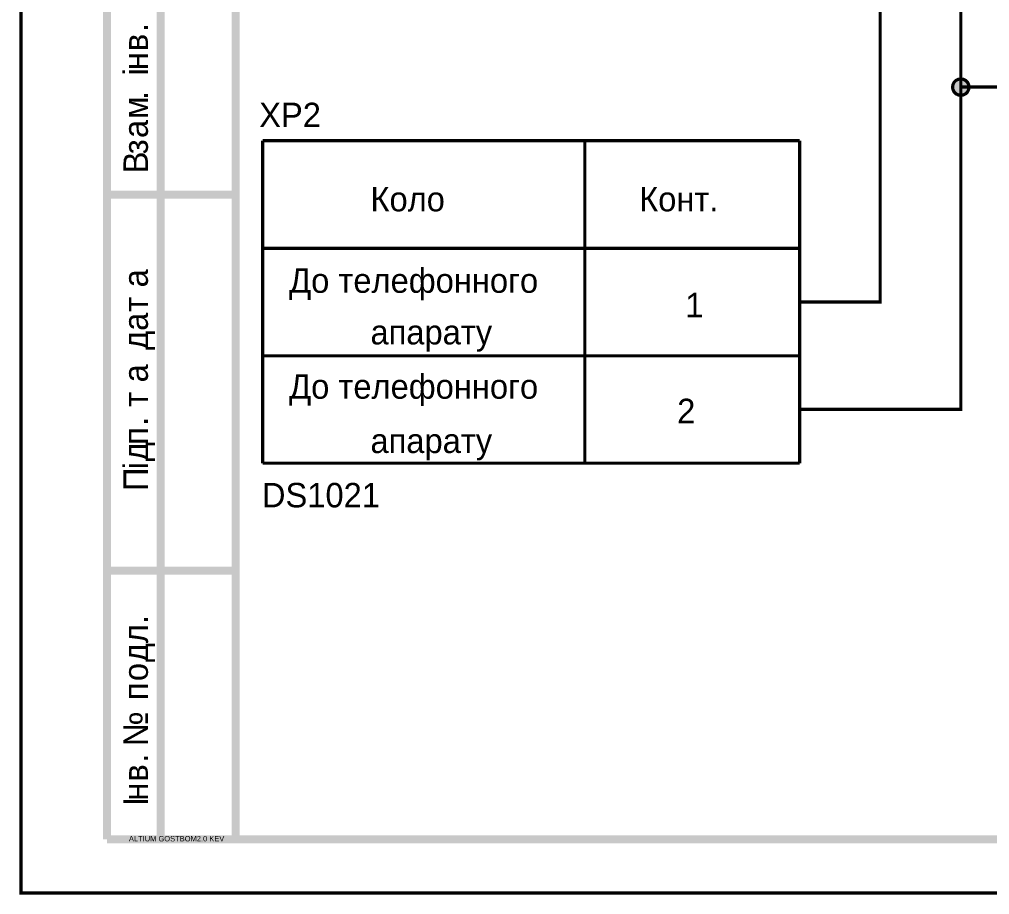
# Model space of a CAD drawing. Header units: millimetres. Extents: x 0 to 594, y 0 to 420.
# Drawn here: x -0.1 to 90.2, y -0.1 to 81.3 of the extents above; entities that cross this region are included whole.
import ezdxf

# ---------------------------------------------------------------- set-up
doc = ezdxf.new("R2010")
doc.units = ezdxf.units.MM
doc.layers.add('Sheet', color=255, linetype='Continuous')

msp = doc.modelspace()

# ---------------------------------------------------------------- linework, layer by layer
at = {"layer": 'Sheet'}
for points, const_width in [([(0.063, 420), (593.968, 420), (593.968, 0), (0.063, 0), (0.063, 420)], 0.3), ([(0.063, 420), (593.968, 420), (593.968, 0), (0.063, 0), (0.063, 420)], 0.3), ([(0.063, 420), (0.063, 0), (593.968, 0), (593.968, 420), (0.063, 420), (0.063, 420)], 0.0991), ([(0.063, 420), (0.063, 0), (593.968, 0), (593.968, 420), (0.063, 420), (0.063, 420)], 0.0991)]:
    msp.add_lwpolyline(points, close=True, dxfattribs=dict(at, const_width=const_width))
for points, const_width in [([(20.055, 414.993), (20.055, 4.991)], 0.749), ([(77.55, 54.995), (80.045, 54.995), (80.045, 84.989), (80.045, 347.489), (77.55, 347.489)], 0.3), ([(87.546, 337.491), (87.546, 74.991), (87.546, 44.998), (77.55, 44.998)], 0.3), ([(8.069, 4.991), (8.069, 149.998)], 0.749), ([(13.059, 4.991), (13.059, 149.998)], 0.749), ([(86.788, 74.991), (86.788, 75.038), (86.788, 75.07), (86.804, 75.102), (86.804, 75.149), (86.804, 75.181), (86.82, 75.212), (86.836, 75.259), (86.851, 75.291), (86.867, 75.323), (86.883, 75.354), (86.899, 75.386), (86.915, 75.417), (86.93, 75.449), (86.962, 75.481), (86.978, 75.496), (87.009, 75.528), (87.041, 75.56), (87.057, 75.575), (87.088, 75.607), (87.12, 75.623), (87.151, 75.639), (87.183, 75.654), (87.215, 75.67), (87.246, 75.686), (87.278, 75.702), (87.325, 75.718), (87.357, 75.733), (87.388, 75.733), (87.436, 75.733), (87.467, 75.749), (87.499, 75.749), (87.546, 75.749)], 0.3), ([(86.788, 74.991), (86.788, 75.038), (86.788, 75.07), (86.804, 75.102), (86.804, 75.149), (86.804, 75.181), (86.82, 75.212), (86.836, 75.259), (86.851, 75.291), (86.867, 75.323), (86.883, 75.354), (86.899, 75.386), (86.915, 75.417), (86.93, 75.449), (86.962, 75.481), (86.978, 75.496), (87.009, 75.528), (87.041, 75.56), (87.057, 75.575), (87.088, 75.607), (87.12, 75.623), (87.151, 75.639), (87.183, 75.654), (87.215, 75.67), (87.246, 75.686), (87.278, 75.702), (87.325, 75.718), (87.357, 75.733), (87.388, 75.733), (87.436, 75.733), (87.467, 75.749), (87.499, 75.749), (87.546, 75.749)], 0.3), ([(86.788, 74.991), (86.788, 75.038), (86.788, 75.07), (86.804, 75.102), (86.804, 75.149), (86.804, 75.181), (86.82, 75.212), (86.836, 75.259), (86.851, 75.291), (86.867, 75.323), (86.883, 75.354), (86.899, 75.386), (86.915, 75.417), (86.93, 75.449), (86.962, 75.481), (86.978, 75.496), (87.009, 75.528), (87.041, 75.56), (87.057, 75.575), (87.088, 75.607), (87.12, 75.623), (87.151, 75.639), (87.183, 75.654), (87.215, 75.67), (87.246, 75.686), (87.278, 75.702), (87.325, 75.718), (87.357, 75.733), (87.388, 75.733), (87.436, 75.733), (87.467, 75.749), (87.499, 75.749), (87.546, 75.749)], 0.3), ([(86.788, 74.991), (86.788, 75.038), (86.788, 75.07), (86.804, 75.102), (86.804, 75.149), (86.804, 75.181), (86.82, 75.212), (86.836, 75.259), (86.851, 75.291), (86.867, 75.323), (86.883, 75.354), (86.899, 75.386), (86.915, 75.417), (86.93, 75.449), (86.962, 75.481), (86.978, 75.496), (87.009, 75.528), (87.041, 75.56), (87.057, 75.575), (87.088, 75.607), (87.12, 75.623), (87.151, 75.639), (87.183, 75.654), (87.215, 75.67), (87.246, 75.686), (87.278, 75.702), (87.325, 75.718), (87.357, 75.733), (87.388, 75.733), (87.436, 75.733), (87.467, 75.749), (87.499, 75.749), (87.546, 75.749)], 0.3), ([(87.546, 75.749), (87.546, 75.749)], 0.3), ([(87.546, 75.749), (87.594, 75.749), (87.625, 75.749), (87.657, 75.733), (87.704, 75.733), (87.736, 75.733), (87.767, 75.718), (87.815, 75.702), (87.846, 75.686), (87.878, 75.67), (87.909, 75.654), (87.941, 75.639), (87.973, 75.623), (88.004, 75.607), (88.036, 75.575), (88.051, 75.56), (88.083, 75.528), (88.115, 75.496), (88.13, 75.481), (88.162, 75.449), (88.178, 75.417), (88.194, 75.386), (88.209, 75.354), (88.225, 75.323), (88.241, 75.291), (88.257, 75.259), (88.273, 75.212), (88.288, 75.181), (88.288, 75.149), (88.288, 75.102), (88.304, 75.07), (88.304, 75.038), (88.304, 74.991)], 0.3), ([(87.546, 75.749), (87.546, 75.749)], 0.3), ([(87.546, 75.749), (87.594, 75.749), (87.625, 75.749), (87.657, 75.733), (87.704, 75.733), (87.736, 75.733), (87.767, 75.718), (87.815, 75.702), (87.846, 75.686), (87.878, 75.67), (87.909, 75.654), (87.941, 75.639), (87.973, 75.623), (88.004, 75.607), (88.036, 75.575), (88.051, 75.56), (88.083, 75.528), (88.115, 75.496), (88.13, 75.481), (88.162, 75.449), (88.178, 75.417), (88.194, 75.386), (88.209, 75.354), (88.225, 75.323), (88.241, 75.291), (88.257, 75.259), (88.273, 75.212), (88.288, 75.181), (88.288, 75.149), (88.288, 75.102), (88.304, 75.07), (88.304, 75.038), (88.304, 74.991)], 0.3), ([(87.546, 75.749), (87.546, 75.749)], 0.3), ([(87.546, 75.749), (87.594, 75.749), (87.625, 75.749), (87.657, 75.733), (87.704, 75.733), (87.736, 75.733), (87.767, 75.718), (87.815, 75.702), (87.846, 75.686), (87.878, 75.67), (87.909, 75.654), (87.941, 75.639), (87.973, 75.623), (88.004, 75.607), (88.036, 75.575), (88.051, 75.56), (88.083, 75.528), (88.115, 75.496), (88.13, 75.481), (88.162, 75.449), (88.178, 75.417), (88.194, 75.386), (88.209, 75.354), (88.225, 75.323), (88.241, 75.291), (88.257, 75.259), (88.273, 75.212), (88.288, 75.181), (88.288, 75.149), (88.288, 75.102), (88.304, 75.07), (88.304, 75.038), (88.304, 74.991)], 0.3), ([(87.546, 75.749), (87.546, 75.749)], 0.3), ([(87.546, 75.749), (87.594, 75.749), (87.625, 75.749), (87.657, 75.733), (87.704, 75.733), (87.736, 75.733), (87.767, 75.718), (87.815, 75.702), (87.846, 75.686), (87.878, 75.67), (87.909, 75.654), (87.941, 75.639), (87.973, 75.623), (88.004, 75.607), (88.036, 75.575), (88.051, 75.56), (88.083, 75.528), (88.115, 75.496), (88.13, 75.481), (88.162, 75.449), (88.178, 75.417), (88.194, 75.386), (88.209, 75.354), (88.225, 75.323), (88.241, 75.291), (88.257, 75.259), (88.273, 75.212), (88.288, 75.181), (88.288, 75.149), (88.288, 75.102), (88.304, 75.07), (88.304, 75.038), (88.304, 74.991)], 0.3), ([(87.546, 74.233), (87.499, 74.233), (87.467, 74.233), (87.436, 74.249), (87.388, 74.249), (87.357, 74.249), (87.325, 74.264), (87.278, 74.28), (87.246, 74.296), (87.215, 74.312), (87.183, 74.328), (87.151, 74.343), (87.12, 74.359), (87.088, 74.375), (87.057, 74.407), (87.041, 74.422), (87.009, 74.454), (86.978, 74.486), (86.962, 74.501), (86.93, 74.533), (86.915, 74.565), (86.899, 74.596), (86.883, 74.628), (86.867, 74.659), (86.851, 74.691), (86.836, 74.722), (86.82, 74.77), (86.804, 74.801), (86.804, 74.833), (86.804, 74.88), (86.788, 74.912), (86.788, 74.944), (86.788, 74.991)], 0.3), ([(86.788, 74.991), (86.788, 74.991)], 0.3), ([(87.546, 74.233), (87.499, 74.233), (87.467, 74.233), (87.436, 74.249), (87.388, 74.249), (87.357, 74.249), (87.325, 74.264), (87.278, 74.28), (87.246, 74.296), (87.215, 74.312), (87.183, 74.328), (87.151, 74.343), (87.12, 74.359), (87.088, 74.375), (87.057, 74.407), (87.041, 74.422), (87.009, 74.454), (86.978, 74.486), (86.962, 74.501), (86.93, 74.533), (86.915, 74.565), (86.899, 74.596), (86.883, 74.628), (86.867, 74.659), (86.851, 74.691), (86.836, 74.722), (86.82, 74.77), (86.804, 74.801), (86.804, 74.833), (86.804, 74.88), (86.788, 74.912), (86.788, 74.944), (86.788, 74.991)], 0.3), ([(86.788, 74.991), (86.788, 74.991)], 0.3), ([(87.546, 74.233), (87.499, 74.233), (87.467, 74.233), (87.436, 74.249), (87.388, 74.249), (87.357, 74.249), (87.325, 74.264), (87.278, 74.28), (87.246, 74.296), (87.215, 74.312), (87.183, 74.328), (87.151, 74.343), (87.12, 74.359), (87.088, 74.375), (87.057, 74.407), (87.041, 74.422), (87.009, 74.454), (86.978, 74.486), (86.962, 74.501), (86.93, 74.533), (86.915, 74.565), (86.899, 74.596), (86.883, 74.628), (86.867, 74.659), (86.851, 74.691), (86.836, 74.722), (86.82, 74.77), (86.804, 74.801), (86.804, 74.833), (86.804, 74.88), (86.788, 74.912), (86.788, 74.944), (86.788, 74.991)], 0.3), ([(86.788, 74.991), (86.788, 74.991)], 0.3), ([(87.546, 74.233), (87.499, 74.233), (87.467, 74.233), (87.436, 74.249), (87.388, 74.249), (87.357, 74.249), (87.325, 74.264), (87.278, 74.28), (87.246, 74.296), (87.215, 74.312), (87.183, 74.328), (87.151, 74.343), (87.12, 74.359), (87.088, 74.375), (87.057, 74.407), (87.041, 74.422), (87.009, 74.454), (86.978, 74.486), (86.962, 74.501), (86.93, 74.533), (86.915, 74.565), (86.899, 74.596), (86.883, 74.628), (86.867, 74.659), (86.851, 74.691), (86.836, 74.722), (86.82, 74.77), (86.804, 74.801), (86.804, 74.833), (86.804, 74.88), (86.788, 74.912), (86.788, 74.944), (86.788, 74.991)], 0.3), ([(86.788, 74.991), (86.788, 74.991)], 0.3), ([(86.788, 74.991), (86.788, 75.038), (86.788, 75.07), (86.804, 75.102), (86.804, 75.149), (86.804, 75.181), (86.82, 75.212), (86.836, 75.259), (86.851, 75.291), (86.867, 75.323), (86.883, 75.354), (86.899, 75.386), (86.915, 75.417), (86.93, 75.449), (86.962, 75.481), (86.978, 75.496), (87.009, 75.528), (87.041, 75.56), (87.057, 75.575), (87.088, 75.607), (87.12, 75.623), (87.151, 75.639), (87.183, 75.654), (87.215, 75.67), (87.246, 75.686), (87.278, 75.702), (87.325, 75.718), (87.357, 75.733), (87.388, 75.733), (87.436, 75.733), (87.467, 75.749), (87.499, 75.749), (87.546, 75.749)], 0.0991), ([(86.788, 74.991), (86.788, 75.038), (86.788, 75.07), (86.804, 75.102), (86.804, 75.149), (86.804, 75.181), (86.82, 75.212), (86.836, 75.259), (86.851, 75.291), (86.867, 75.323), (86.883, 75.354), (86.899, 75.386), (86.915, 75.417), (86.93, 75.449), (86.962, 75.481), (86.978, 75.496), (87.009, 75.528), (87.041, 75.56), (87.057, 75.575), (87.088, 75.607), (87.12, 75.623), (87.151, 75.639), (87.183, 75.654), (87.215, 75.67), (87.246, 75.686), (87.278, 75.702), (87.325, 75.718), (87.357, 75.733), (87.388, 75.733), (87.436, 75.733), (87.467, 75.749), (87.499, 75.749), (87.546, 75.749)], 0.0991), ([(86.788, 74.991), (86.788, 75.038), (86.788, 75.07), (86.804, 75.102), (86.804, 75.149), (86.804, 75.181), (86.82, 75.212), (86.836, 75.259), (86.851, 75.291), (86.867, 75.323), (86.883, 75.354), (86.899, 75.386), (86.915, 75.417), (86.93, 75.449), (86.962, 75.481), (86.978, 75.496), (87.009, 75.528), (87.041, 75.56), (87.057, 75.575), (87.088, 75.607), (87.12, 75.623), (87.151, 75.639), (87.183, 75.654), (87.215, 75.67), (87.246, 75.686), (87.278, 75.702), (87.325, 75.718), (87.357, 75.733), (87.388, 75.733), (87.436, 75.733), (87.467, 75.749), (87.499, 75.749), (87.546, 75.749)], 0.0991), ([(86.788, 74.991), (86.788, 75.038), (86.788, 75.07), (86.804, 75.102), (86.804, 75.149), (86.804, 75.181), (86.82, 75.212), (86.836, 75.259), (86.851, 75.291), (86.867, 75.323), (86.883, 75.354), (86.899, 75.386), (86.915, 75.417), (86.93, 75.449), (86.962, 75.481), (86.978, 75.496), (87.009, 75.528), (87.041, 75.56), (87.057, 75.575), (87.088, 75.607), (87.12, 75.623), (87.151, 75.639), (87.183, 75.654), (87.215, 75.67), (87.246, 75.686), (87.278, 75.702), (87.325, 75.718), (87.357, 75.733), (87.388, 75.733), (87.436, 75.733), (87.467, 75.749), (87.499, 75.749), (87.546, 75.749)], 0.0991), ([(87.546, 74.233), (87.499, 74.233), (87.467, 74.233), (87.436, 74.249), (87.388, 74.249), (87.357, 74.249), (87.325, 74.264), (87.278, 74.28), (87.246, 74.296), (87.215, 74.312), (87.183, 74.328), (87.151, 74.343), (87.12, 74.359), (87.088, 74.375), (87.057, 74.407), (87.041, 74.422), (87.009, 74.454), (86.978, 74.486), (86.962, 74.501), (86.93, 74.533), (86.915, 74.565), (86.899, 74.596), (86.883, 74.628), (86.867, 74.659), (86.851, 74.691), (86.836, 74.722), (86.82, 74.77), (86.804, 74.801), (86.804, 74.833), (86.804, 74.88), (86.788, 74.912), (86.788, 74.944), (86.788, 74.991)], 0.0991), ([(86.788, 74.991), (86.788, 74.991)], 0.0991), ([(87.546, 74.233), (87.499, 74.233), (87.467, 74.233), (87.436, 74.249), (87.388, 74.249), (87.357, 74.249), (87.325, 74.264), (87.278, 74.28), (87.246, 74.296), (87.215, 74.312), (87.183, 74.328), (87.151, 74.343), (87.12, 74.359), (87.088, 74.375), (87.057, 74.407), (87.041, 74.422), (87.009, 74.454), (86.978, 74.486), (86.962, 74.501), (86.93, 74.533), (86.915, 74.565), (86.899, 74.596), (86.883, 74.628), (86.867, 74.659), (86.851, 74.691), (86.836, 74.722), (86.82, 74.77), (86.804, 74.801), (86.804, 74.833), (86.804, 74.88), (86.788, 74.912), (86.788, 74.944), (86.788, 74.991)], 0.0991), ([(86.788, 74.991), (86.788, 74.991)], 0.0991), ([(87.546, 74.233), (87.499, 74.233), (87.467, 74.233), (87.436, 74.249), (87.388, 74.249), (87.357, 74.249), (87.325, 74.264), (87.278, 74.28), (87.246, 74.296), (87.215, 74.312), (87.183, 74.328), (87.151, 74.343), (87.12, 74.359), (87.088, 74.375), (87.057, 74.407), (87.041, 74.422), (87.009, 74.454), (86.978, 74.486), (86.962, 74.501), (86.93, 74.533), (86.915, 74.565), (86.899, 74.596), (86.883, 74.628), (86.867, 74.659), (86.851, 74.691), (86.836, 74.722), (86.82, 74.77), (86.804, 74.801), (86.804, 74.833), (86.804, 74.88), (86.788, 74.912), (86.788, 74.944), (86.788, 74.991)], 0.0991), ([(86.788, 74.991), (86.788, 74.991)], 0.0991), ([(87.546, 74.233), (87.499, 74.233), (87.467, 74.233), (87.436, 74.249), (87.388, 74.249), (87.357, 74.249), (87.325, 74.264), (87.278, 74.28), (87.246, 74.296), (87.215, 74.312), (87.183, 74.328), (87.151, 74.343), (87.12, 74.359), (87.088, 74.375), (87.057, 74.407), (87.041, 74.422), (87.009, 74.454), (86.978, 74.486), (86.962, 74.501), (86.93, 74.533), (86.915, 74.565), (86.899, 74.596), (86.883, 74.628), (86.867, 74.659), (86.851, 74.691), (86.836, 74.722), (86.82, 74.77), (86.804, 74.801), (86.804, 74.833), (86.804, 74.88), (86.788, 74.912), (86.788, 74.944), (86.788, 74.991)], 0.0991), ([(86.788, 74.991), (86.788, 74.991)], 0.0991), ([(88.304, 74.991), (88.304, 74.944), (88.304, 74.912), (88.288, 74.88), (88.288, 74.833), (88.288, 74.801), (88.273, 74.77), (88.257, 74.722), (88.241, 74.691), (88.225, 74.659), (88.209, 74.628), (88.194, 74.596), (88.178, 74.565), (88.162, 74.533), (88.13, 74.501), (88.115, 74.486), (88.083, 74.454), (88.051, 74.422), (88.036, 74.407), (88.004, 74.375), (87.973, 74.359), (87.941, 74.343), (87.909, 74.328), (87.878, 74.312), (87.846, 74.296), (87.815, 74.28), (87.767, 74.264), (87.736, 74.249), (87.704, 74.249), (87.657, 74.249), (87.625, 74.233), (87.594, 74.233), (87.546, 74.233)], 0.3), ([(157.533, 74.991), (87.546, 74.991)], 0.3), ([(88.304, 74.991), (88.304, 74.944), (88.304, 74.912), (88.288, 74.88), (88.288, 74.833), (88.288, 74.801), (88.273, 74.77), (88.257, 74.722), (88.241, 74.691), (88.225, 74.659), (88.209, 74.628), (88.194, 74.596), (88.178, 74.565), (88.162, 74.533), (88.13, 74.501), (88.115, 74.486), (88.083, 74.454), (88.051, 74.422), (88.036, 74.407), (88.004, 74.375), (87.973, 74.359), (87.941, 74.343), (87.909, 74.328), (87.878, 74.312), (87.846, 74.296), (87.815, 74.28), (87.767, 74.264), (87.736, 74.249), (87.704, 74.249), (87.657, 74.249), (87.625, 74.233), (87.594, 74.233), (87.546, 74.233)], 0.3), ([(88.304, 74.991), (88.304, 74.944), (88.304, 74.912), (88.288, 74.88), (88.288, 74.833), (88.288, 74.801), (88.273, 74.77), (88.257, 74.722), (88.241, 74.691), (88.225, 74.659), (88.209, 74.628), (88.194, 74.596), (88.178, 74.565), (88.162, 74.533), (88.13, 74.501), (88.115, 74.486), (88.083, 74.454), (88.051, 74.422), (88.036, 74.407), (88.004, 74.375), (87.973, 74.359), (87.941, 74.343), (87.909, 74.328), (87.878, 74.312), (87.846, 74.296), (87.815, 74.28), (87.767, 74.264), (87.736, 74.249), (87.704, 74.249), (87.657, 74.249), (87.625, 74.233), (87.594, 74.233), (87.546, 74.233)], 0.3), ([(88.304, 74.991), (88.304, 74.944), (88.304, 74.912), (88.288, 74.88), (88.288, 74.833), (88.288, 74.801), (88.273, 74.77), (88.257, 74.722), (88.241, 74.691), (88.225, 74.659), (88.209, 74.628), (88.194, 74.596), (88.178, 74.565), (88.162, 74.533), (88.13, 74.501), (88.115, 74.486), (88.083, 74.454), (88.051, 74.422), (88.036, 74.407), (88.004, 74.375), (87.973, 74.359), (87.941, 74.343), (87.909, 74.328), (87.878, 74.312), (87.846, 74.296), (87.815, 74.28), (87.767, 74.264), (87.736, 74.249), (87.704, 74.249), (87.657, 74.249), (87.625, 74.233), (87.594, 74.233), (87.546, 74.233)], 0.3), ([(87.546, 75.749), (87.546, 75.749)], 0.0991), ([(87.546, 75.749), (87.594, 75.749), (87.625, 75.749), (87.657, 75.733), (87.704, 75.733), (87.736, 75.733), (87.767, 75.718), (87.815, 75.702), (87.846, 75.686), (87.878, 75.67), (87.909, 75.654), (87.941, 75.639), (87.973, 75.623), (88.004, 75.607), (88.036, 75.575), (88.051, 75.56), (88.083, 75.528), (88.115, 75.496), (88.13, 75.481), (88.162, 75.449), (88.178, 75.417), (88.194, 75.386), (88.209, 75.354), (88.225, 75.323), (88.241, 75.291), (88.257, 75.259), (88.273, 75.212), (88.288, 75.181), (88.288, 75.149), (88.288, 75.102), (88.304, 75.07), (88.304, 75.038), (88.304, 74.991)], 0.0991), ([(87.546, 75.749), (87.546, 75.749)], 0.0991), ([(87.546, 75.749), (87.594, 75.749), (87.625, 75.749), (87.657, 75.733), (87.704, 75.733), (87.736, 75.733), (87.767, 75.718), (87.815, 75.702), (87.846, 75.686), (87.878, 75.67), (87.909, 75.654), (87.941, 75.639), (87.973, 75.623), (88.004, 75.607), (88.036, 75.575), (88.051, 75.56), (88.083, 75.528), (88.115, 75.496), (88.13, 75.481), (88.162, 75.449), (88.178, 75.417), (88.194, 75.386), (88.209, 75.354), (88.225, 75.323), (88.241, 75.291), (88.257, 75.259), (88.273, 75.212), (88.288, 75.181), (88.288, 75.149), (88.288, 75.102), (88.304, 75.07), (88.304, 75.038), (88.304, 74.991)], 0.0991), ([(87.546, 75.749), (87.546, 75.749)], 0.0991), ([(87.546, 75.749), (87.594, 75.749), (87.625, 75.749), (87.657, 75.733), (87.704, 75.733), (87.736, 75.733), (87.767, 75.718), (87.815, 75.702), (87.846, 75.686), (87.878, 75.67), (87.909, 75.654), (87.941, 75.639), (87.973, 75.623), (88.004, 75.607), (88.036, 75.575), (88.051, 75.56), (88.083, 75.528), (88.115, 75.496), (88.13, 75.481), (88.162, 75.449), (88.178, 75.417), (88.194, 75.386), (88.209, 75.354), (88.225, 75.323), (88.241, 75.291), (88.257, 75.259), (88.273, 75.212), (88.288, 75.181), (88.288, 75.149), (88.288, 75.102), (88.304, 75.07), (88.304, 75.038), (88.304, 74.991)], 0.0991), ([(87.546, 75.749), (87.546, 75.749)], 0.0991), ([(87.546, 75.749), (87.594, 75.749), (87.625, 75.749), (87.657, 75.733), (87.704, 75.733), (87.736, 75.733), (87.767, 75.718), (87.815, 75.702), (87.846, 75.686), (87.878, 75.67), (87.909, 75.654), (87.941, 75.639), (87.973, 75.623), (88.004, 75.607), (88.036, 75.575), (88.051, 75.56), (88.083, 75.528), (88.115, 75.496), (88.13, 75.481), (88.162, 75.449), (88.178, 75.417), (88.194, 75.386), (88.209, 75.354), (88.225, 75.323), (88.241, 75.291), (88.257, 75.259), (88.273, 75.212), (88.288, 75.181), (88.288, 75.149), (88.288, 75.102), (88.304, 75.07), (88.304, 75.038), (88.304, 74.991)], 0.0991), ([(88.304, 74.991), (88.304, 74.944), (88.304, 74.912), (88.288, 74.88), (88.288, 74.833), (88.288, 74.801), (88.273, 74.77), (88.257, 74.722), (88.241, 74.691), (88.225, 74.659), (88.209, 74.628), (88.194, 74.596), (88.178, 74.565), (88.162, 74.533), (88.13, 74.501), (88.115, 74.486), (88.083, 74.454), (88.051, 74.422), (88.036, 74.407), (88.004, 74.375), (87.973, 74.359), (87.941, 74.343), (87.909, 74.328), (87.878, 74.312), (87.846, 74.296), (87.815, 74.28), (87.767, 74.264), (87.736, 74.249), (87.704, 74.249), (87.657, 74.249), (87.625, 74.233), (87.594, 74.233), (87.546, 74.233)], 0.0991), ([(88.304, 74.991), (88.304, 74.944), (88.304, 74.912), (88.288, 74.88), (88.288, 74.833), (88.288, 74.801), (88.273, 74.77), (88.257, 74.722), (88.241, 74.691), (88.225, 74.659), (88.209, 74.628), (88.194, 74.596), (88.178, 74.565), (88.162, 74.533), (88.13, 74.501), (88.115, 74.486), (88.083, 74.454), (88.051, 74.422), (88.036, 74.407), (88.004, 74.375), (87.973, 74.359), (87.941, 74.343), (87.909, 74.328), (87.878, 74.312), (87.846, 74.296), (87.815, 74.28), (87.767, 74.264), (87.736, 74.249), (87.704, 74.249), (87.657, 74.249), (87.625, 74.233), (87.594, 74.233), (87.546, 74.233)], 0.0991), ([(88.304, 74.991), (88.304, 74.944), (88.304, 74.912), (88.288, 74.88), (88.288, 74.833), (88.288, 74.801), (88.273, 74.77), (88.257, 74.722), (88.241, 74.691), (88.225, 74.659), (88.209, 74.628), (88.194, 74.596), (88.178, 74.565), (88.162, 74.533), (88.13, 74.501), (88.115, 74.486), (88.083, 74.454), (88.051, 74.422), (88.036, 74.407), (88.004, 74.375), (87.973, 74.359), (87.941, 74.343), (87.909, 74.328), (87.878, 74.312), (87.846, 74.296), (87.815, 74.28), (87.767, 74.264), (87.736, 74.249), (87.704, 74.249), (87.657, 74.249), (87.625, 74.233), (87.594, 74.233), (87.546, 74.233)], 0.0991), ([(88.304, 74.991), (88.304, 74.944), (88.304, 74.912), (88.288, 74.88), (88.288, 74.833), (88.288, 74.801), (88.273, 74.77), (88.257, 74.722), (88.241, 74.691), (88.225, 74.659), (88.209, 74.628), (88.194, 74.596), (88.178, 74.565), (88.162, 74.533), (88.13, 74.501), (88.115, 74.486), (88.083, 74.454), (88.051, 74.422), (88.036, 74.407), (88.004, 74.375), (87.973, 74.359), (87.941, 74.343), (87.909, 74.328), (87.878, 74.312), (87.846, 74.296), (87.815, 74.28), (87.767, 74.264), (87.736, 74.249), (87.704, 74.249), (87.657, 74.249), (87.625, 74.233), (87.594, 74.233), (87.546, 74.233)], 0.0991), ([(88.304, 74.991), (88.304, 74.991), (88.304, 74.991), (88.304, 74.991), (88.304, 74.991), (88.304, 74.991), (88.304, 74.991), (88.304, 74.991), (88.304, 74.991), (88.304, 74.991), (88.304, 74.991), (88.304, 74.991), (88.304, 74.991), (88.304, 74.991), (88.304, 74.991), (88.304, 74.991), (88.304, 74.991), (88.304, 74.991), (88.304, 74.991), (88.304, 74.991), (88.304, 74.991), (88.304, 74.991), (88.304, 74.991), (88.304, 74.991), (88.304, 74.991), (88.304, 74.991), (88.304, 74.991), (88.304, 74.991), (88.304, 74.991), (88.304, 74.991), (88.304, 74.991), (88.304, 74.991), (88.304, 74.991)], 0.3), ([(88.304, 74.991), (88.304, 74.991)], 0.3), ([(88.304, 74.991), (88.304, 74.991), (88.304, 74.991), (88.304, 74.991), (88.304, 74.991), (88.304, 74.991), (88.304, 74.991), (88.304, 74.991), (88.304, 74.991), (88.304, 74.991), (88.304, 74.991), (88.304, 74.991), (88.304, 74.991), (88.304, 74.991), (88.304, 74.991), (88.304, 74.991), (88.304, 74.991), (88.304, 74.991), (88.304, 74.991), (88.304, 74.991), (88.304, 74.991), (88.304, 74.991), (88.304, 74.991), (88.304, 74.991), (88.304, 74.991), (88.304, 74.991), (88.304, 74.991), (88.304, 74.991), (88.304, 74.991), (88.304, 74.991), (88.304, 74.991), (88.304, 74.991), (88.304, 74.991)], 0.3), ([(88.304, 74.991), (88.304, 74.991)], 0.3), ([(88.304, 74.991), (88.304, 74.991), (88.304, 74.991), (88.304, 74.991), (88.304, 74.991), (88.304, 74.991), (88.304, 74.991), (88.304, 74.991), (88.304, 74.991), (88.304, 74.991), (88.304, 74.991), (88.304, 74.991), (88.304, 74.991), (88.304, 74.991), (88.304, 74.991), (88.304, 74.991), (88.304, 74.991), (88.304, 74.991), (88.304, 74.991), (88.304, 74.991), (88.304, 74.991), (88.304, 74.991), (88.304, 74.991), (88.304, 74.991), (88.304, 74.991), (88.304, 74.991), (88.304, 74.991), (88.304, 74.991), (88.304, 74.991), (88.304, 74.991), (88.304, 74.991), (88.304, 74.991), (88.304, 74.991)], 0.3), ([(88.304, 74.991), (88.304, 74.991)], 0.3), ([(88.304, 74.991), (88.304, 74.991), (88.304, 74.991), (88.304, 74.991), (88.304, 74.991), (88.304, 74.991), (88.304, 74.991), (88.304, 74.991), (88.304, 74.991), (88.304, 74.991), (88.304, 74.991), (88.304, 74.991), (88.304, 74.991), (88.304, 74.991), (88.304, 74.991), (88.304, 74.991), (88.304, 74.991), (88.304, 74.991), (88.304, 74.991), (88.304, 74.991), (88.304, 74.991), (88.304, 74.991), (88.304, 74.991), (88.304, 74.991), (88.304, 74.991), (88.304, 74.991), (88.304, 74.991), (88.304, 74.991), (88.304, 74.991), (88.304, 74.991), (88.304, 74.991), (88.304, 74.991), (88.304, 74.991)], 0.3), ([(88.304, 74.991), (88.304, 74.991)], 0.3), ([(88.304, 74.991), (88.304, 74.991), (88.304, 74.991), (88.304, 74.991), (88.304, 74.991), (88.304, 74.991), (88.304, 74.991), (88.304, 74.991), (88.304, 74.991), (88.304, 74.991), (88.304, 74.991), (88.304, 74.991), (88.304, 74.991), (88.304, 74.991), (88.304, 74.991), (88.304, 74.991), (88.304, 74.991), (88.304, 74.991), (88.304, 74.991), (88.304, 74.991), (88.304, 74.991), (88.304, 74.991), (88.304, 74.991), (88.304, 74.991), (88.304, 74.991), (88.304, 74.991), (88.304, 74.991), (88.304, 74.991), (88.304, 74.991), (88.304, 74.991), (88.304, 74.991), (88.304, 74.991), (88.304, 74.991)], 0.0991), ([(88.304, 74.991), (88.304, 74.991)], 0.0991), ([(88.304, 74.991), (88.304, 74.991), (88.304, 74.991), (88.304, 74.991), (88.304, 74.991), (88.304, 74.991), (88.304, 74.991), (88.304, 74.991), (88.304, 74.991), (88.304, 74.991), (88.304, 74.991), (88.304, 74.991), (88.304, 74.991), (88.304, 74.991), (88.304, 74.991), (88.304, 74.991), (88.304, 74.991), (88.304, 74.991), (88.304, 74.991), (88.304, 74.991), (88.304, 74.991), (88.304, 74.991), (88.304, 74.991), (88.304, 74.991), (88.304, 74.991), (88.304, 74.991), (88.304, 74.991), (88.304, 74.991), (88.304, 74.991), (88.304, 74.991), (88.304, 74.991), (88.304, 74.991), (88.304, 74.991)], 0.0991), ([(88.304, 74.991), (88.304, 74.991)], 0.0991), ([(88.304, 74.991), (88.304, 74.991), (88.304, 74.991), (88.304, 74.991), (88.304, 74.991), (88.304, 74.991), (88.304, 74.991), (88.304, 74.991), (88.304, 74.991), (88.304, 74.991), (88.304, 74.991), (88.304, 74.991), (88.304, 74.991), (88.304, 74.991), (88.304, 74.991), (88.304, 74.991), (88.304, 74.991), (88.304, 74.991), (88.304, 74.991), (88.304, 74.991), (88.304, 74.991), (88.304, 74.991), (88.304, 74.991), (88.304, 74.991), (88.304, 74.991), (88.304, 74.991), (88.304, 74.991), (88.304, 74.991), (88.304, 74.991), (88.304, 74.991), (88.304, 74.991), (88.304, 74.991), (88.304, 74.991)], 0.0991), ([(88.304, 74.991), (88.304, 74.991)], 0.0991), ([(88.304, 74.991), (88.304, 74.991), (88.304, 74.991), (88.304, 74.991), (88.304, 74.991), (88.304, 74.991), (88.304, 74.991), (88.304, 74.991), (88.304, 74.991), (88.304, 74.991), (88.304, 74.991), (88.304, 74.991), (88.304, 74.991), (88.304, 74.991), (88.304, 74.991), (88.304, 74.991), (88.304, 74.991), (88.304, 74.991), (88.304, 74.991), (88.304, 74.991), (88.304, 74.991), (88.304, 74.991), (88.304, 74.991), (88.304, 74.991), (88.304, 74.991), (88.304, 74.991), (88.304, 74.991), (88.304, 74.991), (88.304, 74.991), (88.304, 74.991), (88.304, 74.991), (88.304, 74.991), (88.304, 74.991)], 0.0991), ([(88.304, 74.991), (88.304, 74.991)], 0.0991), ([(52.553, 70), (22.566, 70)], 0.3), ([(22.566, 70), (22.566, 59.986)], 0.3), ([(72.545, 70), (52.553, 70)], 0.3), ([(52.553, 70), (52.553, 59.986)], 0.3), ([(52.553, 59.986), (52.553, 70)], 0.3), ([(72.545, 59.986), (72.545, 70)], 0.3), ([(8.069, 64.993), (20.055, 64.993)], 0.749), ([(52.553, 59.986), (22.566, 59.986)], 0.3), ([(22.566, 59.986), (22.566, 49.989)], 0.3), ([(52.553, 49.989), (52.553, 59.986)], 0.3), ([(52.553, 59.986), (72.545, 59.986)], 0.3), ([(52.553, 39.991), (52.553, 59.986)], 0.3), ([(72.545, 59.986), (72.545, 39.991)], 0.3), ([(72.545, 54.995), (77.55, 54.995)], 0.3), ([(22.566, 49.989), (52.553, 49.989)], 0.3), ([(22.566, 39.991), (22.566, 49.989)], 0.3), ([(72.545, 49.989), (52.553, 49.989)], 0.3), ([(52.553, 49.989), (52.553, 39.991)], 0.3), ([(72.545, 44.998), (77.55, 44.998)], 0.3), ([(52.553, 39.991), (22.566, 39.991)], 0.3), ([(72.545, 39.991), (52.553, 39.991)], 0.3), ([(8.069, 29.993), (20.055, 29.993)], 0.749), ([(20.055, 4.991), (8.069, 4.991)], 0.749), ([(20.055, 4.991), (588.947, 4.991)], 0.749)]:
    msp.add_lwpolyline(points, dxfattribs=dict(at, const_width=const_width))
at = {"layer": 'Sheet', "const_width": 0.762}
msp.add_lwpolyline([(87.119, 75, 1), (87.881, 75, 1)], format="xyb", close=True, dxfattribs=at)

# ---------------------------------------------------------------- texts
at = {"layer": 'Sheet'}
for s, p in [('.', (11.875, 80.108)), ('в', (11.875, 78.339)), ('н', (11.875, 76.57)), ('і', (11.875, 76.065)), ('.', (11.875, 73.791)), ('м', (11.875, 72.022)), ('а', (11.875, 70.253)), ('з', (11.875, 68.736)), ('В', (11.875, 66.968)), ('а', (11.875, 56.354)), ('т', (11.875, 54.079)), ('а', (11.875, 52.31)), ('д', (11.875, 50.542)), ('а', (11.875, 47.509)), ('т', (11.875, 45.235)), ('.', (11.875, 43.466)), ('п', (11.875, 41.697)), ('д', (11.875, 40.181)), ('і', (11.875, 39.422)), ('П', (11.875, 37.401)), ('.', (11.875, 25.018)), ('л', (11.875, 23.249)), ('д', (11.875, 21.48)), ('о', (11.875, 19.711)), ('п', (11.875, 17.942)), ('№', (11.875, 13.646)), ('.', (11.875, 12.13)), ('в', (11.875, 10.361)), ('н', (11.875, 8.592)), ('І', (11.875, 8.087))]:
    msp.add_text(s, height=2.274, rotation=90, dxfattribs=at).set_placement(p)
for s, height, p in [('XP2', 2.2744, (22.234, 71.264)), ('Коло', 2.2744, (32.593, 63.43)), ('Конт.', 2.2744, (57.606, 63.43)), ('До телефонного', 2.27437, (25.013, 55.848)), ('1', 2.274, (61.901, 53.574)), ('апарату', 2.2744, (32.593, 51.047)), ('До телефонного', 2.27437, (25.013, 45.993)), ('2', 2.274, (61.143, 43.718)), ('апарату', 2.2744, (32.593, 40.939)), ('DS1021', 2.2744, (22.487, 35.884)), ('ALTIUM GOSTBOM2.0 KEV', 0.50542, (10.106, 4.801))]:
    msp.add_text(s, height=height, dxfattribs=at).set_placement(p)

doc.saveas('drawing.dxf')
